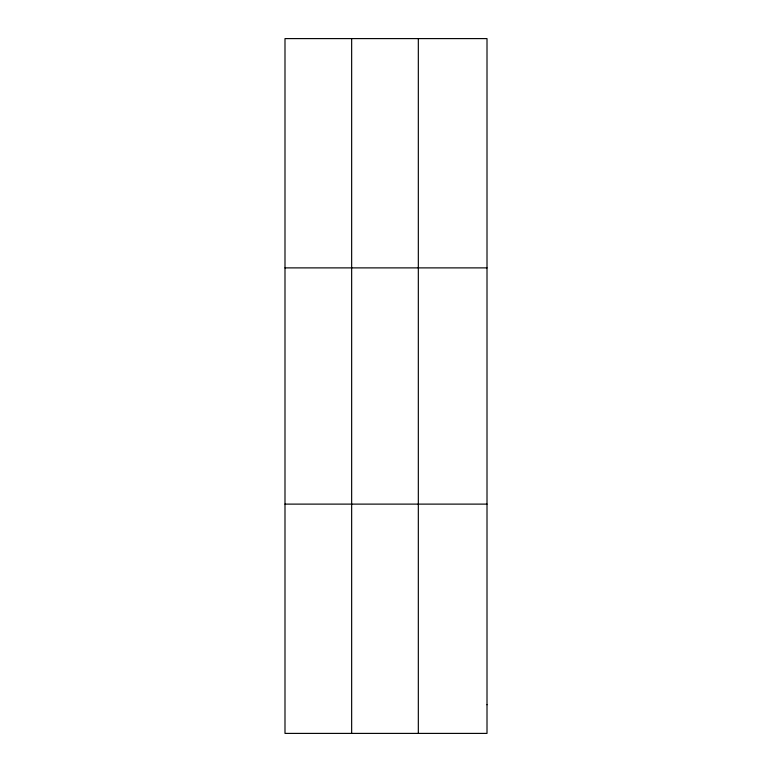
<?xml version="1.0" encoding="UTF-8"?>
<svg xmlns="http://www.w3.org/2000/svg" width="772" height="772" viewBox="0 0 772 772"><rect width="100%" height="100%" fill="white"/><g stroke="black" fill="none" stroke-linecap="round" stroke-linejoin="round"><path stroke-width="1.16" d="M351.656 733.4L351.656 38.6M418.327 733.4L418.327 38.6M284.993 267.884L487.007 267.884M284.993 504.116L487.007 504.116M487.007 704.739L487.007 733.4L284.993 733.4L284.993 38.6L487.007 38.6L487.007 704.739"/></g></svg>
